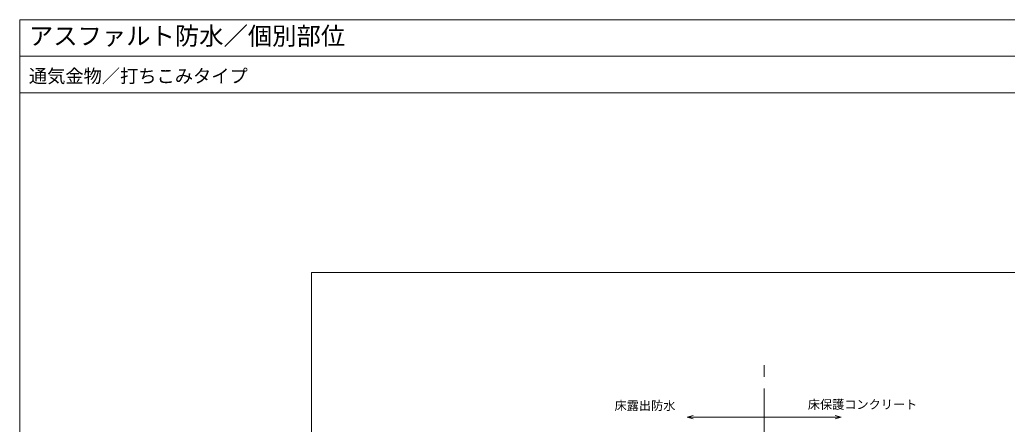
# Model space of a CAD drawing. Units: millimetres, scale not verified. Extents: x -1380 to 1380, y -955 to 955.
# Drawn here: x -1380 to 244, y 291 to 955 of the extents above; entities that cross this region are included whole.
import ezdxf
from ezdxf.enums import TextEntityAlignment as Align

# ---------------------------------------------------------------- set-up
doc = ezdxf.new("R2010")
doc.units = ezdxf.units.MM
doc.header["$LTSCALE"] = 3
doc.linetypes.add('USER3', pattern=[50.8, 31.75, -6.35, 6.35, -6.35])
for name, color, linetype, lineweight in [('0-0_0', 7, 'Continuous', 9), ('0-4_MOJI', 7, 'Continuous', 18), ('0-B_KIJUN', 1, 'USER3', 18), ('0-D_WAKU', 7, 'Continuous', 18)]:
    doc.layers.add(name, color=color, linetype=linetype, lineweight=lineweight)
doc.styles.add('ＭＳ ゴシック', font='')
doc.styles.get('ＭＳ ゴシック').set_extended_font_data('MS Gothic')

msp = doc.modelspace()

# ---------------------------------------------------------------- linework, layer by layer
at = {"layer": '0-0_0', "lineweight": 18}
msp.add_line((-1379.979, 895.016), (1380.021, 895.016), dxfattribs=at)
msp.add_lwpolyline([(-899.979, -659.984), (900.021, -659.984), (900.021, 540.016), (-899.979, 540.016)], close=True, dxfattribs=at)
at = {"layer": '0-4_MOJI'}
for p, q in [((-272.723, 305.372), (-282.723, 302.693)), ((-282.723, 302.693), (-156.072, 302.693)), ((-272.723, 300.013), (-282.723, 302.693)), ((-29.42, 302.693), (-156.072, 302.693)), ((-39.42, 305.372), (-29.42, 302.693)), ((-39.42, 300.013), (-29.42, 302.693))]:
    msp.add_line(p, q, dxfattribs=at)
at = {"layer": '0-B_KIJUN'}
msp.add_line((-156.072, -659.984), (-156.072, 394.913), dxfattribs=at)
at = {"layer": '0-D_WAKU'}
for points in [[(-1379.979, -954.984), (1380.021, -954.984), (1380.021, 955.016), (-1379.979, 955.016)], [(1380.021, 835.016), (-1379.979, 835.016), (-1379.979, 955.016), (1380.021, 955.016)]]:
    msp.add_lwpolyline(points, close=True, dxfattribs=at)

# ---------------------------------------------------------------- texts
at = {"layer": '0-4_MOJI', "style": 'ＭＳ ゴシック'}
for s, p in [('床露出防水', (-401.895, 309.851)), ('床保護コンクリート', (-84.163, 311.681))]:
    msp.add_text(s, height=14.66, dxfattribs=at).set_placement(p, align=Align.BOTTOM_LEFT)
at = {"layer": '0-D_WAKU', "style": 'ＭＳ ゴシック'}
for s, height, p in [('アスファルト防水／個別部位', 29.33, (-1364.979, 905.016)), ('通気金物／打ちこみタイプ', 21.99, (-1364.979, 845.016))]:
    msp.add_text(s, height=height, dxfattribs=at).set_placement(p, align=Align.BOTTOM_LEFT)

doc.saveas('drawing.dxf')
